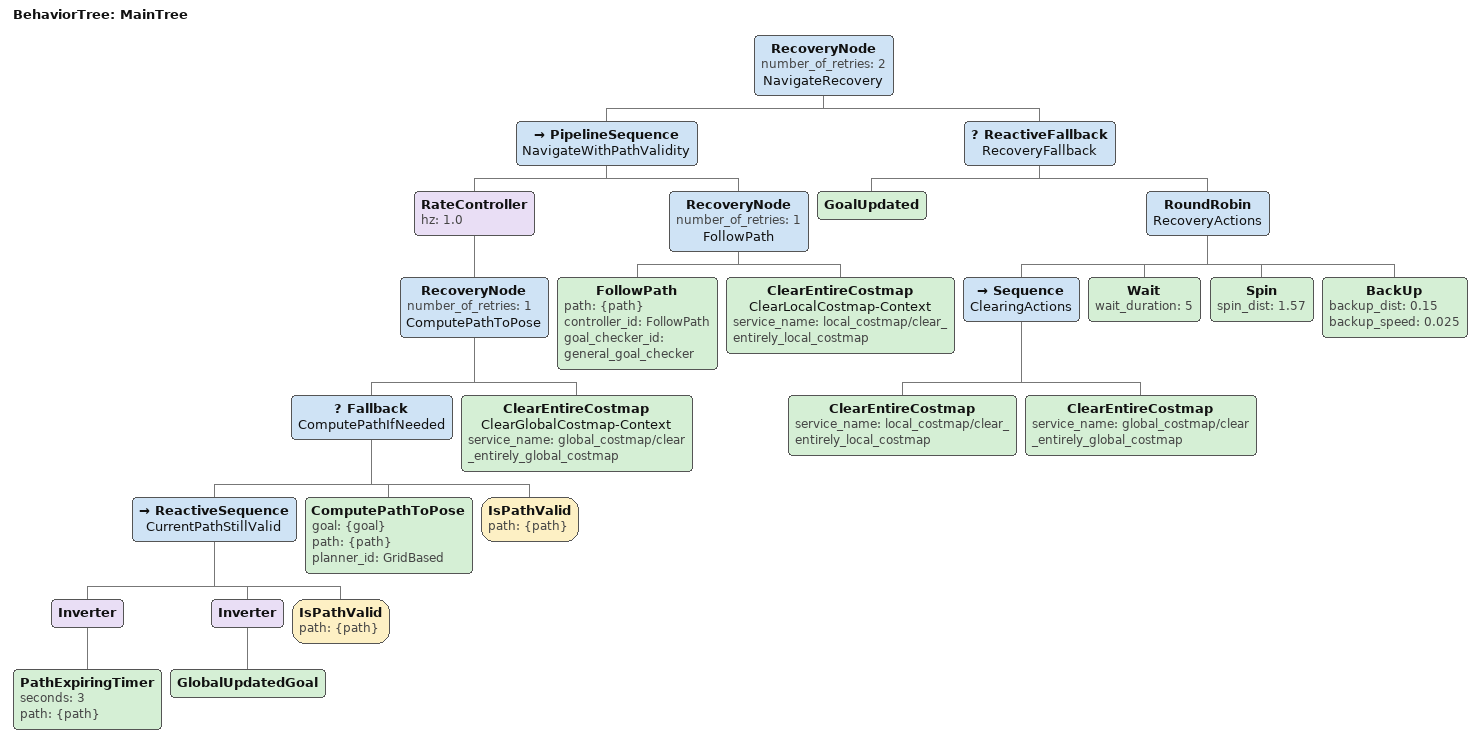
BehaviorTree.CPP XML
<!--
  本文件是 SmacPlanner2D 的专用版。
  关键区别：规划器内部自带平滑功能，所以这里不再额外调用平滑步骤。
  单独复制一份的原因：其他机器人用的是旧版逻辑，这版独立出来方便单独调参。
  ⚠️ 节点名 "RecoveryActions" 被外部监控脚本依赖，千万别改名字。
-->
<root main_tree_to_execute="MainTree">
  <BehaviorTree ID="MainTree">
    <!-- ⚠️ 重试次数限制：
         外部有个 30 秒卡死监控（动得太慢就算卡死）。
         恢复动作（原地转、等、退）耗时约 10~15 秒，N=2 刚刚好，不会撞上 30 秒红线。
         千万别改成 6，否则会被外部监控误判为卡死。 -->
    <RecoveryNode number_of_retries="2" name="NavigateRecovery">

      <!-- 并行流水线：规划路径和走路同时进行，互不打断 -->
      <PipelineSequence name="NavigateWithPathValidity">

        <!-- 第1步：规划路径（每秒检查1次） -->
        <RateController hz="1.0">
          <RecoveryNode number_of_retries="1" name="ComputePathToPose">
            <Fallback name="ComputePathIfNeeded">
              <ReactiveSequence name="CurrentPathStillValid">
                <!-- 路径太旧（超过3秒）就强制刷新，避免死脑筋撞墙 -->
                <Inverter>
                  <PathExpiringTimer seconds="3" path="{path}" />
                </Inverter>
                <!-- 目标变了肯定要重算 -->
                <Inverter>
                  <GlobalUpdatedGoal />
                </Inverter>
                <!-- 老路径还能走就先凑合用 -->
                <IsPathValid path="{path}" />
              </ReactiveSequence>
              <!-- 执行规划（内部自带平滑，出来就是顺滑的线） -->
              <ComputePathToPose goal="{goal}" path="{path}" planner_id="GridBased" />
              <!-- 万一规划失败（比如起点卡在墙里），旧路径还能用就别崩，等下次重试 -->
              <IsPathValid path="{path}" />
            </Fallback>
            <!-- 规划失败时顺手清个全局地图缓存 -->
            <ClearEntireCostmap name="ClearGlobalCostmap-Context"
              service_name="global_costmap/clear_entirely_global_costmap" />
          </RecoveryNode>
        </RateController>

        <!-- 第2步：跟着路径走 -->
        <RecoveryNode number_of_retries="1" name="FollowPath">
          <FollowPath path="{path}" controller_id="FollowPath"
            goal_checker_id="general_goal_checker" />
          <!-- 跟丢或卡住时，清掉局部地图缓存，让上层循环去重新规划 -->
          <ClearEntireCostmap name="ClearLocalCostmap-Context"
            service_name="local_costmap/clear_entirely_local_costmap" />
        </RecoveryNode>

      </PipelineSequence>

      <!-- 抢救流程：上面的步骤彻底失败时，按顺序尝试以下自救手段 -->
      <ReactiveFallback name="RecoveryFallback">
        <GoalUpdated />
        <RoundRobin name="RecoveryActions">
          <Sequence name="ClearingActions">
            <!-- 1. 清缓存（对付“鬼影”障碍最管用） -->
            <ClearEntireCostmap service_name="local_costmap/clear_entirely_local_costmap" />
            <ClearEntireCostmap service_name="global_costmap/clear_entirely_global_costmap" />
          </Sequence>
          <!-- 2. 原地等 5 秒（等挡路的人或车走开） -->
          <Wait wait_duration="5" />
          <!-- 3. 原地转半圈（换个视野找路） -->
          <Spin spin_dist="1.57" />
          <!-- 4. 后退一小步（换个姿势重新出发） -->
          <BackUp backup_dist="0.15" backup_speed="0.025" />
        </RoundRobin>
      </ReactiveFallback>

    </RecoveryNode>
  </BehaviorTree>
</root>
